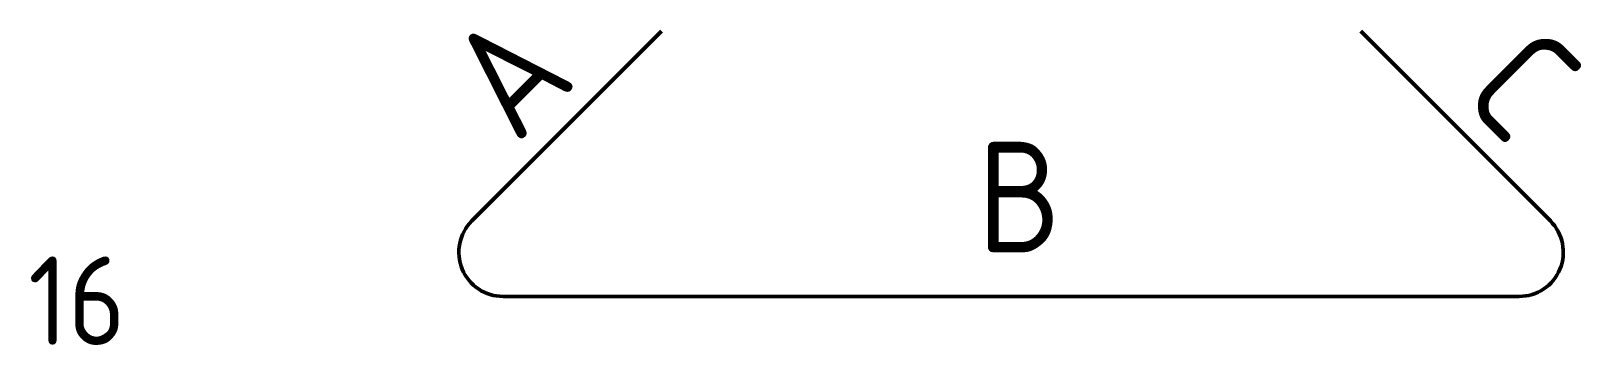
# Model space of a CAD drawing. Extents: x 234218 to 234569, y -40990 to -40919.
import ezdxf
from ezdxf.enums import TextEntityAlignment as Align

# ---------------------------------------------------------------- set-up
doc = ezdxf.new("R2010")
doc.units = 0
doc.layers.add('posedit.mtr.bar', color=7, linetype='Continuous', lineweight=50)
doc.layers.add('posedit.mtr.hidden', color=144, linetype='Continuous', plot=False)
doc.layers.add('posedit.mtr.text', color=3, linetype='Continuous')
doc.styles.add('posedit.ISOCPEUR', font='isocpeur.ttf', dxfattribs={"width": 0.9})

msp = doc.modelspace()

# ---------------------------------------------------------------- linework, layer by layer
at = {"layer": 'posedit.mtr.bar'}
for p, q in [((234317.9, -40962.27), (234360.82, -40919.34)), ((234562.04, -40962.27), (234519.11, -40919.34)), ((234324.97, -40979.34), (234554.97, -40979.34))]:
    msp.add_line(p, q, dxfattribs=at)
for centre, start, end in [((234324.97, -40969.34), 135, 270), ((234554.97, -40969.34), 270, 45)]:
    msp.add_arc(centre, 10, start, end, dxfattribs=at)

# ---------------------------------------------------------------- texts
at = {"layer": 'posedit.mtr.hidden', "color": 144, "style": 'posedit.ISOCPEUR', "width": 0.9}
msp.add_text('16', height=20, dxfattribs=at).set_placement((234217.48, -40990.3))
at = {"layer": 'posedit.mtr.text', "style": 'posedit.ISOCPEUR', "width": 0.9}
for tag, rotation, p in [('A', 45, (234326.29, -40929.13)), ('C', 315, (234555.99, -40931.47))]:
    msp.add_attdef(tag, text='', height=25, rotation=rotation, dxfattribs=at).set_placement(p, align=Align.MIDDLE_CENTER)
msp.add_attdef('B', text='', height=25, dxfattribs=at).set_placement((234441.88, -40956.84), align=Align.MIDDLE_CENTER)

doc.saveas('drawing.dxf')
